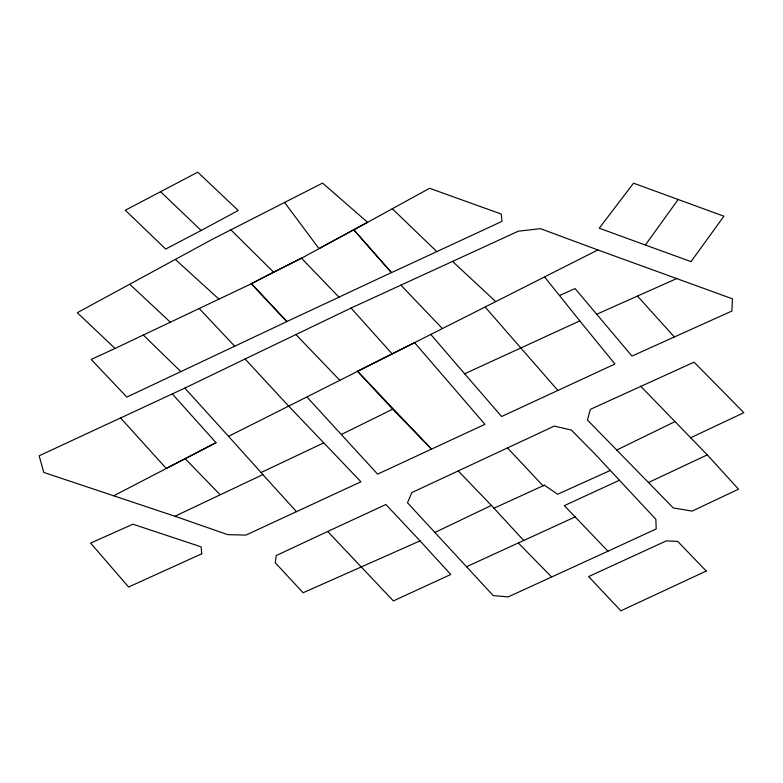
<?xml version="1.0" encoding="UTF-8"?>
<svg xmlns="http://www.w3.org/2000/svg" width="783" height="783" viewBox="0 0 783 783"><rect width="100%" height="100%" fill="white"/><g stroke="black" fill="none" stroke-linecap="round" stroke-linejoin="round"><path stroke-width="1.17" d="M645.358 245.03L691.037 261.62L723.893 216.216L633.545 183.173L599.259 228.196L645.358 245.03L678.166 199.499M184.827 388.094L245.069 358.986L288.545 405.976L360.943 481.78L245.882 535.112L227.745 534.642L174.942 516.251L43.809 472.452L39.15 455.794L184.827 388.094L228.538 436.337C351.763 374.431 474.841 312.251 597.85 249.934L732.457 298.832L731.899 311.037L631.969 356.069L575.065 288.575L559.473 295.514M273.776 272.014L251.265 283.798L115.032 348.464L77.302 312.711L212.477 239.226L322.567 183.095L367.579 222.323L429.613 188.292L501.277 214.062L501.972 221.383L391.48 272.641L353.759 229.82L367.579 222.323L318.984 248.583L284.483 202.337M301.279 258.331L353.75 229.732L391.461 272.562L338.765 297.246M201.143 230.476L238.238 210.49L197.766 172.182L125.29 210.236L165.683 249.053L201.143 230.476L160.593 191.727M113.809 495.747L216.01 442.679L172.329 393.927M216.01 442.679L166.221 468.43L120.729 418.122M357.469 371.201L431.492 449.07L392.674 409.176L357.459 371.201L414.589 342.641L484.931 424.327L377.602 474.136L307.269 397.353M301.259 258.253L251.245 283.72L286.774 321.647L126.836 397.079L91.161 359.426L115.032 348.464M341.457 434.448L392.674 409.176M466.551 566.716L575.162 516.897L607.951 551.203L656.213 528.946L655.851 519.276L595.325 454.355L571.336 430.043L554.276 426.079L411.838 492.576L407.493 502.764L493.163 595.579L508.177 596.9L607.951 551.203M616.72 450.029L675.015 421.606L707.274 454.864L738.506 489.179L692.162 511.103L673.253 507.932L587.446 420.04L590.304 409.382L694.071 362.147L743.85 412.69L690.44 437.844M174.942 516.251L262.853 474.606L296.463 511.651M245.069 358.986L351.048 308.052L518.307 231.191L540.476 228.675L597.85 249.934M435.084 532.371L491.381 505.417L523.69 540.476M228.538 436.337L261.072 472.531L323.682 442.894M648.647 482.426L707.274 454.864M286.764 321.568L338.99 297.197L301.484 258.194L273.57 272.141L230.887 229.83M327.695 531.481L276.203 555.568L275.254 562.723L303.109 592.751L420.04 540.867L450.773 574.477L393.379 600.923L327.695 531.481L385.902 504.497L420.04 540.867M464.652 373.775L501.6 416.517L614.949 364.017L579.792 320.893L464.652 373.775L430.699 334.341M619.167 480.37L564.289 505.661L575.162 516.897M493.711 508.333L544.371 485.186L557.613 494.239L610.016 470.583M596.979 314.13L676.933 278.454M544.371 485.186L543.02 485.783L507.453 447.896M175.549 259.633L219.025 299.204M452.486 261.385L495.502 301.396M129.968 284.474L170.42 322.253M392.293 208.718L436.611 251.421M143.26 335.007L180.667 371.416M518.415 543.079L551.301 576.67M640.582 386.156L675.015 421.606M185.101 458.632L219.857 494.464M458.309 471.004L491.381 505.417M295.994 334.644L339.802 380.264M400.867 285.129L442.317 328.488M251.47 283.661L286.989 321.51M199.244 308.531L234.489 345.998M637.616 296.248L674.476 337.101M351.048 308.052L391.98 353.71M557.897 390.463L485.343 307.279M261.072 472.531L262.853 474.606M544.762 277.153L579.792 320.893M706.237 571.042L620.88 610.818L588.62 576.591L666.274 540.887L677.716 541.415L706.237 571.042M201.73 553.806L128.608 587.015L90.613 543.108L132.924 524.199L201.153 546.857L201.73 553.806"/></g></svg>
